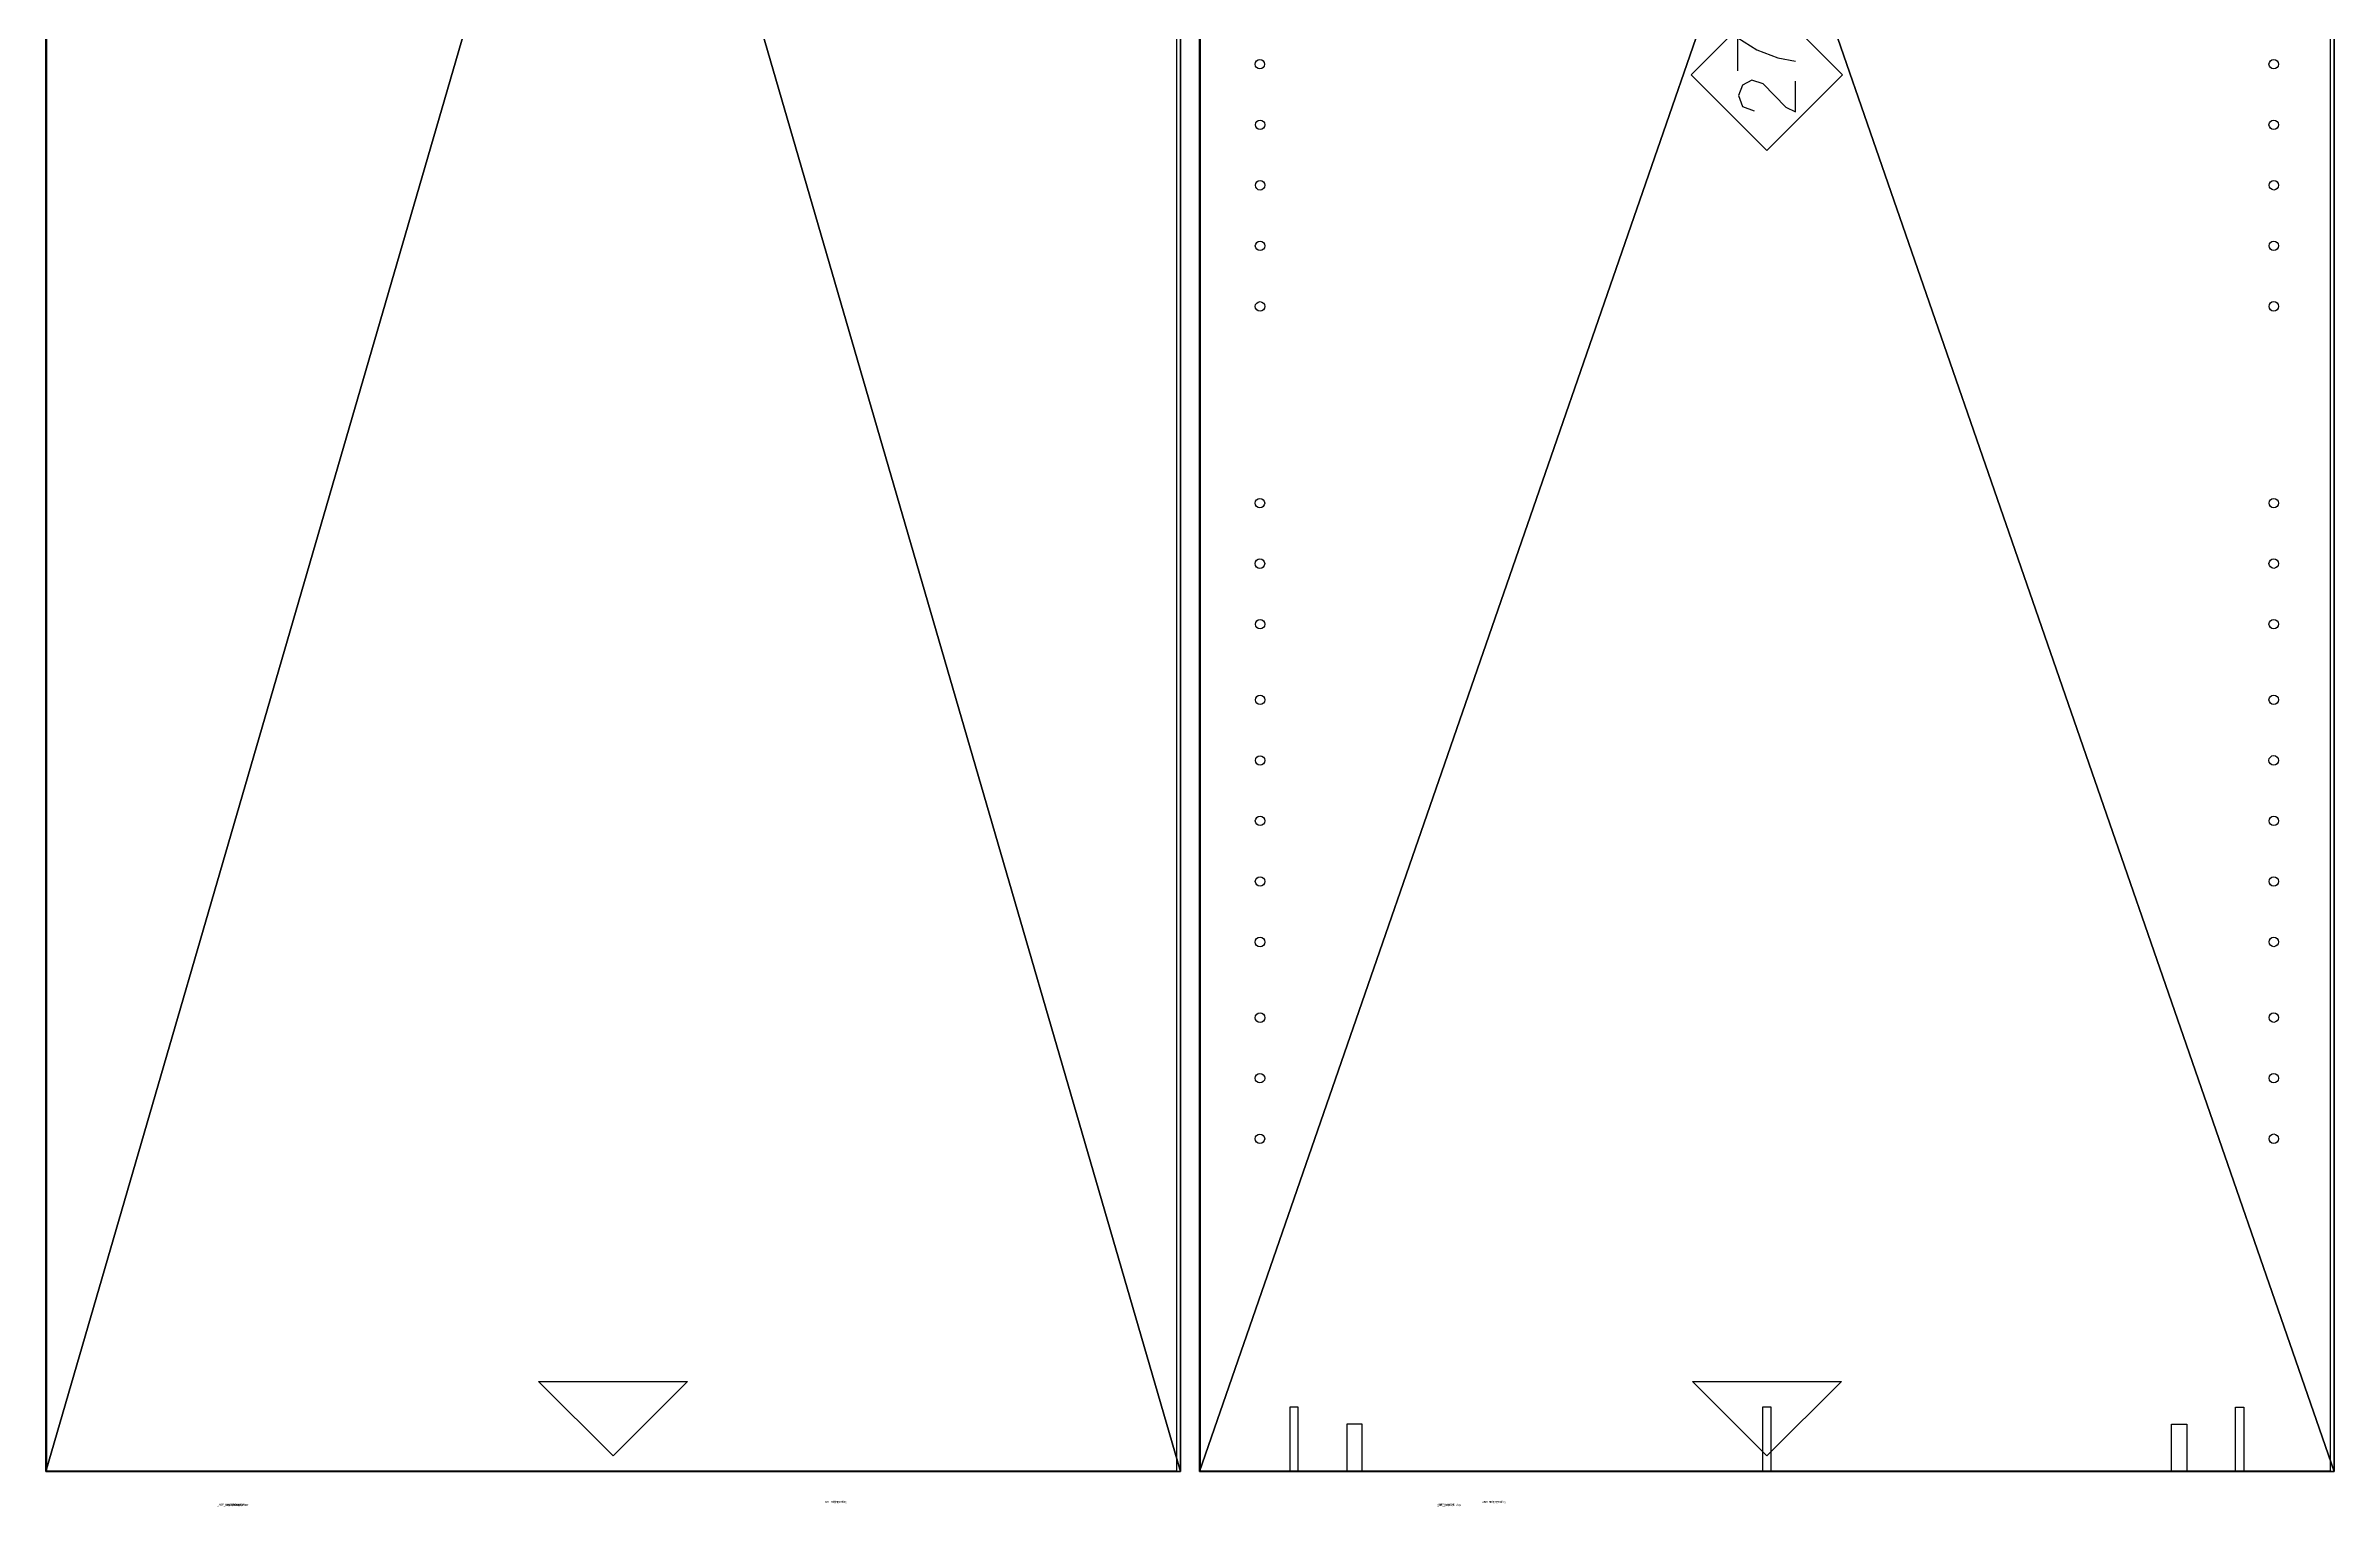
# Model space of a CAD drawing. Header units: millimetres. Extents: x -45532 to 18, y -11338 to 4436.
# Drawn here: x -38394 to -37184, y -18 to 754 of the extents above; entities that cross this region are included whole.
import ezdxf

# ---------------------------------------------------------------- set-up
doc = ezdxf.new("R2010")
doc.units = ezdxf.units.MM
doc.header["$LTSCALE"] = 25.4
doc.layers.get('0').update_dxf_attribs({"true_color": 0xffffff})
for name, color, linetype, true_color in [('-', 216, 'Continuous', 0x770077), ('ABF_cuttingLines', 134, 'Continuous', 0x009987), ('ABF_D5.0_DEPTH8', 252, 'Continuous', 0x777799), ('ABF_edgeBanding', 252, 'Continuous', 0x777799), ('ABF_Label', 190, 'Continuous', 0x9900ff), ('DSIDE-4.5', 190, 'Continuous', 0x9900ff), ('DSIDE-8', 22, 'Continuous', 0xcc4400), ('Dside4.5', 134, 'Continuous', 0x009987)]:
    doc.layers.add(name, color=color, linetype=linetype, true_color=true_color)

# ---------------------------------------------------------------- blocks, each defined once
blk = doc.blocks.new('Group302#1')
blk = doc.blocks.new('Group303#1')
blk = doc.blocks.new('Group306#1')
blk = doc.blocks.new('Group307#1')
blk = doc.blocks.new('Group310#2')
blk = doc.blocks.new('Group311#1')
blk = doc.blocks.new('Group314#2')
blk = doc.blocks.new('Group315#1')
blk = doc.blocks.new('Group313#2')
blk = doc.blocks.new('Group314#3')
blk = doc.blocks.new('Group316#2')
blk = doc.blocks.new('Group317#1')
blk = doc.blocks.new('Group373#1')
blk = doc.blocks.new('Group375#1')
blk = doc.blocks.new('Group#571')
blk = doc.blocks.new('Group#572')
blk = doc.blocks.new('Group#573')
blk = doc.blocks.new('Group#574')
blk = doc.blocks.new('Group#575')
blk = doc.blocks.new('Group#576')
blk = doc.blocks.new('Group#577')
blk = doc.blocks.new('Group#578')
blk = doc.blocks.new('Group#579')
blk = doc.blocks.new('Group#580')
blk = doc.blocks.new('Group1110#1')
blk = doc.blocks.new('Group1792#1')
blk = doc.blocks.new('Group1793#1')
blk = doc.blocks.new('_____#99')
at = {"layer": '-', "color": 0, "extrusion": (-0.009842, 0.999952, 9.26032e-13)}
ref = blk.add_blockref('Group#575', (-10818.4, 18, 323.6), dxfattribs=dict(at, rotation=269.9999991284582))
ref.add_attrib('Skp_GroupInstanceName', 'ABF_Hole', (0, 0), dxfattribs={"layer": '0', "height": 1})
ref = blk.add_blockref('Group#576', (-10282.5, 18, 328.8), dxfattribs=dict(at, rotation=269.9999991284582))
ref.add_attrib('Skp_GroupInstanceName', 'ABF_Hole', (0, 0), dxfattribs={"layer": '0', "height": 1})
ref = blk.add_blockref('Group#573', (-10282.2, 18, 296.8), dxfattribs=dict(at, rotation=269.9999991284582))
ref.add_attrib('Skp_GroupInstanceName', 'ABF_Hole', (0, 0), dxfattribs={"layer": '0', "height": 1})
ref = blk.add_blockref('Group#574', (-10818.1, 18, 291.6), dxfattribs=dict(at, rotation=269.9999991284582))
ref.add_attrib('Skp_GroupInstanceName', 'ABF_Hole', (0, 0), dxfattribs={"layer": '0', "height": 1})
ref = blk.add_blockref('Group#571', (-10281.8, 18, 264.8), dxfattribs=dict(at, rotation=269.9999991284582))
ref.add_attrib('Skp_GroupInstanceName', 'ABF_Hole', (0, 0), dxfattribs={"layer": '0', "height": 1})
ref = blk.add_blockref('Group#572', (-10817.8, 18, 259.6), dxfattribs=dict(at, rotation=269.9999991284582))
ref.add_attrib('Skp_GroupInstanceName', 'ABF_Hole', (0, 0), dxfattribs={"layer": '0', "height": 1})
ref = blk.add_blockref('Group#577', (-10281.5, 18, 232.8), dxfattribs=dict(at, rotation=269.9999991284582))
ref.add_attrib('Skp_GroupInstanceName', 'ABF_Hole', (0, 0), dxfattribs={"layer": '0', "height": 1})
ref = blk.add_blockref('Group#580', (-10817.5, 18, 227.6), dxfattribs=dict(at, rotation=269.9999991284582))
ref.add_attrib('Skp_GroupInstanceName', 'ABF_Hole', (0, 0), dxfattribs={"layer": '0', "height": 1})
ref = blk.add_blockref('Group#578', (-10281.2, 18, 200.8), dxfattribs=dict(at, rotation=269.9999991284582))
ref.add_attrib('Skp_GroupInstanceName', 'ABF_Hole', (0, 0), dxfattribs={"layer": '0', "height": 1})
ref = blk.add_blockref('Group#579', (-10817.2, 18, 195.6), dxfattribs=dict(at, rotation=269.9999991284582))
ref.add_attrib('Skp_GroupInstanceName', 'ABF_Hole', (0, 0), dxfattribs={"layer": '0', "height": 1})
at = {"color": 0}
ref = blk.add_blockref('Group310#2', (10294.2, 740, 18), dxfattribs=at)
ref.add_attrib('Skp_GroupInstanceName', '_ABF_sideDrill', (0, 0), dxfattribs={"height": 1})
ref = blk.add_blockref('Group311#1', (10294.2, 740, 18), dxfattribs=at)
ref.add_attrib('Skp_GroupInstanceName', '_ABF_sideDrillDepth', (0, 0), dxfattribs={"height": 1})
ref = blk.add_blockref('Group314#2', (10794.2, 740, 18), dxfattribs=at)
ref.add_attrib('Skp_GroupInstanceName', '_ABF_sideDrill', (0, 0), dxfattribs={"height": 1})
ref = blk.add_blockref('Group315#1', (10794.2, 740, 18), dxfattribs=at)
ref.add_attrib('Skp_GroupInstanceName', '_ABF_sideDrillDepth', (0, 0), dxfattribs={"height": 1})
ref = blk.add_blockref('Group316#2', (10544.2, 740, 18), dxfattribs=at)
ref.add_attrib('Skp_GroupInstanceName', '_ABF_sideDrill', (0, 0), dxfattribs={"height": 1})
ref = blk.add_blockref('Group317#1', (10544.2, 740, 18), dxfattribs=at)
ref.add_attrib('Skp_GroupInstanceName', '_ABF_sideDrillDepth', (0, 0), dxfattribs={"height": 1})
ref = blk.add_blockref('Group375#1', (10244.2, 656.5, 18), dxfattribs=at)
ref.add_attrib('Skp_GroupInstanceName', '_ABF_hingeMountingPlate', (0, 0), dxfattribs={"height": 1})
ref = blk.add_blockref('Group373#1', (10244.2, 101.5, 18), dxfattribs=at)
ref.add_attrib('Skp_GroupInstanceName', '_ABF_hingeMountingPlate', (0, 0), dxfattribs={"height": 1})
ref = blk.add_blockref('Group303#1', (10294.2, 18, 18), dxfattribs=at)
ref.add_attrib('Skp_GroupInstanceName', '_ABF_sideDrillDepth', (0, 0), dxfattribs={"height": 1})
ref = blk.add_blockref('Group307#1', (10794.2, 18, 18), dxfattribs=at)
ref.add_attrib('Skp_GroupInstanceName', '_ABF_sideDrillDepth', (0, 0), dxfattribs={"height": 1})
ref = blk.add_blockref('Group314#3', (10544.2, 18, 18), dxfattribs=at)
ref.add_attrib('Skp_GroupInstanceName', '_ABF_sideDrillDepth', (0, 0), dxfattribs={"height": 1})
ref = blk.add_blockref('Group302#1', (10294.2, 18, 18), dxfattribs=at)
ref.add_attrib('Skp_GroupInstanceName', '_ABF_sideDrill', (0, 0), dxfattribs={"height": 1})
ref = blk.add_blockref('Group306#1', (10794.2, 18, 18), dxfattribs=at)
ref.add_attrib('Skp_GroupInstanceName', '_ABF_sideDrill', (0, 0), dxfattribs={"height": 1})
ref = blk.add_blockref('Group313#2', (10544.2, 18, 18), dxfattribs=at)
ref.add_attrib('Skp_GroupInstanceName', '_ABF_sideDrill', (0, 0), dxfattribs={"height": 1})
at = {"layer": 'ABF_cuttingLines', "color": 0}
ref = blk.add_blockref('Group1792#1', (0, 0, 18), dxfattribs=at)
ref.add_attrib('Skp_GroupInstanceName', '_ABF_cuttingLines', (0, 0), dxfattribs={"layer": '0', "height": 1})
at = {"layer": 'ABF_edgeBanding', "color": 0}
ref = blk.add_blockref('Group1793#1', (0, 0, 18), dxfattribs=at)
ref.add_attrib('Skp_GroupInstanceName', '_ABF_edgeBanding', (0, 0), dxfattribs={"layer": '0', "height": 1})
at = {"layer": 'ABF_Label', "color": 0}
ref = blk.add_blockref('Group1110#1', (10544.2, 379, 18), dxfattribs=dict(at, xscale=1.574803149606299, yscale=1.574803149606299, rotation=90))
ref.add_attrib('Skp_GroupInstanceName', '_ABF_Label', (0, 0), dxfattribs={"layer": '0', "height": 1})
blk = doc.blocks.new('Group337#1')
blk = doc.blocks.new('Group341#1')
blk = doc.blocks.new('Group348#1')
blk = doc.blocks.new('Group1131#1')
blk = doc.blocks.new('Group1794#1')
blk = doc.blocks.new('Group1795#1')
blk = doc.blocks.new('_____#100')
at = {"color": 0}
ref = blk.add_blockref('Group310#2', (10329.3, 740, 18), dxfattribs=at)
ref.add_attrib('Skp_GroupInstanceName', '_ABF_sideDrill', (0, 0), dxfattribs={"height": 1})
ref = blk.add_blockref('Group311#1', (10329.3, 740, 18), dxfattribs=at)
ref.add_attrib('Skp_GroupInstanceName', '_ABF_sideDrillDepth', (0, 0), dxfattribs={"height": 1})
ref = blk.add_blockref('Group314#2', (10829.3, 740, 18), dxfattribs=at)
ref.add_attrib('Skp_GroupInstanceName', '_ABF_sideDrill', (0, 0), dxfattribs={"height": 1})
ref = blk.add_blockref('Group315#1', (10829.3, 740, 18), dxfattribs=at)
ref.add_attrib('Skp_GroupInstanceName', '_ABF_sideDrillDepth', (0, 0), dxfattribs={"height": 1})
ref = blk.add_blockref('Group316#2', (10579.3, 740, 18), dxfattribs=at)
ref.add_attrib('Skp_GroupInstanceName', '_ABF_sideDrill', (0, 0), dxfattribs={"height": 1})
ref = blk.add_blockref('Group317#1', (10579.3, 740, 18), dxfattribs=at)
ref.add_attrib('Skp_GroupInstanceName', '_ABF_sideDrillDepth', (0, 0), dxfattribs={"height": 1})
ref = blk.add_blockref('Group375#1', (10279.3, 656.5, 18), dxfattribs=at)
ref.add_attrib('Skp_GroupInstanceName', '_ABF_hingeMountingPlate', (0, 0), dxfattribs={"height": 1})
ref = blk.add_blockref('Group337#1', (10329.3, 388, 18), dxfattribs=at)
ref.add_attrib('Skp_GroupInstanceName', '_ABF_minifixPlasticBase', (0, 0), dxfattribs={"height": 1})
ref = blk.add_blockref('Group341#1', (10829.3, 388, 18), dxfattribs=at)
ref.add_attrib('Skp_GroupInstanceName', '_ABF_minifixPlasticBase', (0, 0), dxfattribs={"height": 1})
ref = blk.add_blockref('Group348#1', (10579.3, 388, 18), dxfattribs=at)
ref.add_attrib('Skp_GroupInstanceName', '_ABF_screwInside', (0, 0), dxfattribs={"height": 1})
ref = blk.add_blockref('Group373#1', (10279.3, 101.5, 18), dxfattribs=at)
ref.add_attrib('Skp_GroupInstanceName', '_ABF_hingeMountingPlate', (0, 0), dxfattribs={"height": 1})
ref = blk.add_blockref('Group303#1', (10329.3, 18, 18), dxfattribs=at)
ref.add_attrib('Skp_GroupInstanceName', '_ABF_sideDrillDepth', (0, 0), dxfattribs={"height": 1})
ref = blk.add_blockref('Group307#1', (10829.3, 18, 18), dxfattribs=at)
ref.add_attrib('Skp_GroupInstanceName', '_ABF_sideDrillDepth', (0, 0), dxfattribs={"height": 1})
ref = blk.add_blockref('Group314#3', (10579.3, 18, 18), dxfattribs=at)
ref.add_attrib('Skp_GroupInstanceName', '_ABF_sideDrillDepth', (0, 0), dxfattribs={"height": 1})
ref = blk.add_blockref('Group302#1', (10329.3, 18, 18), dxfattribs=at)
ref.add_attrib('Skp_GroupInstanceName', '_ABF_sideDrill', (0, 0), dxfattribs={"height": 1})
ref = blk.add_blockref('Group306#1', (10829.3, 18, 18), dxfattribs=at)
ref.add_attrib('Skp_GroupInstanceName', '_ABF_sideDrill', (0, 0), dxfattribs={"height": 1})
ref = blk.add_blockref('Group313#2', (10579.3, 18, 18), dxfattribs=at)
ref.add_attrib('Skp_GroupInstanceName', '_ABF_sideDrill', (0, 0), dxfattribs={"height": 1})
at = {"layer": 'ABF_cuttingLines', "color": 0}
ref = blk.add_blockref('Group1794#1', (0, 0, 18), dxfattribs=at)
ref.add_attrib('Skp_GroupInstanceName', '_ABF_cuttingLines', (0, 0), dxfattribs={"layer": '0', "height": 1})
at = {"layer": 'ABF_edgeBanding', "color": 0}
ref = blk.add_blockref('Group1795#1', (0, 0, 18), dxfattribs=at)
ref.add_attrib('Skp_GroupInstanceName', '_ABF_edgeBanding', (0, 0), dxfattribs={"layer": '0', "height": 1})
at = {"layer": 'ABF_Label', "color": 0}
ref = blk.add_blockref('Group1131#1', (10579.3, 379, 18), dxfattribs=dict(at, xscale=1.574803149606299, yscale=1.574803149606299, rotation=90))
ref.add_attrib('Skp_GroupInstanceName', '_ABF_Label', (0, 0), dxfattribs={"layer": '0', "height": 1})
blk = doc.blocks.new('Group528#1')
blk = doc.blocks.new('Group529#1')
blk = doc.blocks.new('Group532#1')
blk = doc.blocks.new('Group533#1')
blk = doc.blocks.new('Group536#1')
at = {"layer": 'DSIDE-4.5', "color": 0, "extrusion": (1.50398e-16, -1, -5.39341e-16)}
blk.add_circle((0, -9), 2.25, dxfattribs=at)
at = {"layer": 'DSIDE-8', "color": 0, "extrusion": (1.50398e-16, -1, -5.39341e-16)}
blk.add_circle((-32, -9), 4, dxfattribs=at)
blk = doc.blocks.new('Group537#1')
at = {"layer": 'DSIDE-4.5', "color": 0}
blk.add_polyline3d([(-2.25, 0, 0), (-2.25, -34, 0), (2.25, -34, 0), (2.25, 0, 0), (-2.25, 0, 0)], close=True, dxfattribs=at)
at = {"layer": 'DSIDE-8', "color": 0}
blk.add_polyline3d([(-36, 0, 0), (-36, -25, 0), (-28, -25, 0), (-28, 0, 0), (-36, 0, 0)], close=True, dxfattribs=at)
blk = doc.blocks.new('Group540#1')
at = {"layer": 'DSIDE-4.5', "color": 0, "extrusion": (1.50398e-16, -1, -5.39341e-16)}
blk.add_circle((0, -9), 2.25, dxfattribs=at)
at = {"layer": 'DSIDE-8', "color": 0, "extrusion": (1.50398e-16, -1, -5.39341e-16)}
blk.add_circle((32, -9), 4, dxfattribs=at)
blk = doc.blocks.new('Group541#1')
at = {"layer": 'DSIDE-4.5', "color": 0}
blk.add_polyline3d([(2.25, 0, 0), (2.25, -34, 0), (-2.25, -34, 0), (-2.25, 0, 0), (2.25, 0, 0)], close=True, dxfattribs=at)
at = {"layer": 'DSIDE-8', "color": 0}
blk.add_polyline3d([(36, 0, 0), (36, -25, 0), (28, -25, 0), (28, 0, 0), (36, 0, 0)], close=True, dxfattribs=at)
blk = doc.blocks.new('Group539#2')
blk = doc.blocks.new('Group540#2')
blk = doc.blocks.new('Group542#1')
at = {"layer": 'Dside4.5', "color": 0, "extrusion": (0, 1, 0)}
blk.add_circle((0, -9), 2.25, dxfattribs=at)
blk = doc.blocks.new('Group543#1')
at = {"layer": 'Dside4.5', "color": 0}
blk.add_polyline3d([(2.25, 0, 0), (2.25, -34, 0), (-2.25, -34, 0), (-2.25, 0, 0), (2.25, 0, 0)], close=True, dxfattribs=at)
blk = doc.blocks.new('Group#583')
blk = doc.blocks.new('Group#584')
blk = doc.blocks.new('Group#585')
blk = doc.blocks.new('Group#586')
blk = doc.blocks.new('Group#596')
at = {"layer": 'ABF_D5.0_DEPTH8', "color": 0, "extrusion": (1, 1.48988e-08, 2.29886e-14)}
blk.add_circle((2.5, 2.5, 0), 2.5, dxfattribs=at)
blk = doc.blocks.new('Group#597')
at = {"layer": 'ABF_D5.0_DEPTH8', "color": 0, "extrusion": (1, 1.48988e-08, 2.29886e-14)}
blk.add_circle((2.5, 2.5, 0), 2.5, dxfattribs=at)
blk = doc.blocks.new('Group#598')
at = {"layer": 'ABF_D5.0_DEPTH8', "color": 0, "extrusion": (1, 1.48988e-08, 2.29886e-14)}
blk.add_circle((2.5, 2.5, 0), 2.5, dxfattribs=at)
blk = doc.blocks.new('Group#599')
at = {"layer": 'ABF_D5.0_DEPTH8', "color": 0, "extrusion": (1, 1.48988e-08, 2.29886e-14)}
blk.add_circle((2.5, 2.5, 0), 2.5, dxfattribs=at)
blk = doc.blocks.new('Group#600')
at = {"layer": 'ABF_D5.0_DEPTH8', "color": 0, "extrusion": (1, 1.48988e-08, 2.29886e-14)}
blk.add_circle((2.5, 2.5, 0), 2.5, dxfattribs=at)
blk = doc.blocks.new('Group#601')
at = {"layer": 'ABF_D5.0_DEPTH8', "color": 0, "extrusion": (1, 1.48988e-08, 2.29886e-14)}
blk.add_circle((2.5, 2.5, 0), 2.5, dxfattribs=at)
blk = doc.blocks.new('Group#13')
at = {"layer": 'ABF_D5.0_DEPTH8', "color": 0, "extrusion": (1, 1.48988e-08, 2.29886e-14)}
blk.add_circle((2.5, 2.5, 0), 2.5, dxfattribs=at)
blk = doc.blocks.new('Group#17')
at = {"layer": 'ABF_D5.0_DEPTH8', "color": 0, "extrusion": (1, 1.48988e-08, 2.29886e-14)}
blk.add_circle((2.5, 2.5, 0), 2.5, dxfattribs=at)
blk = doc.blocks.new('Group#43')
at = {"layer": 'ABF_D5.0_DEPTH8', "color": 0, "extrusion": (1, 1.48988e-08, 2.29886e-14)}
blk.add_circle((2.5, 2.5, 0), 2.5, dxfattribs=at)
blk = doc.blocks.new('Group#44')
at = {"layer": 'ABF_D5.0_DEPTH8', "color": 0, "extrusion": (1, 1.48988e-08, 2.29886e-14)}
blk.add_circle((2.5, 2.5, 0), 2.5, dxfattribs=at)
blk = doc.blocks.new('Group#52')
at = {"layer": 'ABF_D5.0_DEPTH8', "color": 0, "extrusion": (1, 1.48988e-08, 2.29886e-14)}
blk.add_circle((2.5, 2.5, 0), 2.5, dxfattribs=at)
blk = doc.blocks.new('Group#53')
at = {"layer": 'ABF_D5.0_DEPTH8', "color": 0, "extrusion": (1, 1.48988e-08, 2.29886e-14)}
blk.add_circle((2.5, 2.5, 0), 2.5, dxfattribs=at)
blk = doc.blocks.new('Group#228')
at = {"layer": 'ABF_D5.0_DEPTH8', "color": 0, "extrusion": (1, 1.48988e-08, 2.29886e-14)}
blk.add_circle((2.5, 2.5, 0), 2.5, dxfattribs=at)
blk = doc.blocks.new('Group#229')
at = {"layer": 'ABF_D5.0_DEPTH8', "color": 0, "extrusion": (1, 1.48988e-08, 2.29886e-14)}
blk.add_circle((2.5, 2.5, 0), 2.5, dxfattribs=at)
blk = doc.blocks.new('Group#230')
at = {"layer": 'ABF_D5.0_DEPTH8', "color": 0, "extrusion": (1, 1.48988e-08, 2.29886e-14)}
blk.add_circle((2.5, 2.5, 0), 2.5, dxfattribs=at)
blk = doc.blocks.new('Group#231')
at = {"layer": 'ABF_D5.0_DEPTH8', "color": 0, "extrusion": (1, 1.48988e-08, 2.29886e-14)}
blk.add_circle((2.5, 2.5, 0), 2.5, dxfattribs=at)
blk = doc.blocks.new('Group#232')
at = {"layer": 'ABF_D5.0_DEPTH8', "color": 0, "extrusion": (1, 1.48988e-08, 2.29886e-14)}
blk.add_circle((2.5, 2.5, 0), 2.5, dxfattribs=at)
blk = doc.blocks.new('Group#233')
at = {"layer": 'ABF_D5.0_DEPTH8', "color": 0, "extrusion": (1, 1.48988e-08, 2.29886e-14)}
blk.add_circle((2.5, 2.5, 0), 2.5, dxfattribs=at)
blk = doc.blocks.new('Group#234')
at = {"layer": 'ABF_D5.0_DEPTH8', "color": 0, "extrusion": (1, 1.48988e-08, 2.29886e-14)}
blk.add_circle((2.5, 2.5, 0), 2.5, dxfattribs=at)
blk = doc.blocks.new('Group#235')
at = {"layer": 'ABF_D5.0_DEPTH8', "color": 0, "extrusion": (1, 1.48988e-08, 2.29886e-14)}
blk.add_circle((2.5, 2.5, 0), 2.5, dxfattribs=at)
blk = doc.blocks.new('Group#236')
at = {"layer": 'ABF_D5.0_DEPTH8', "color": 0, "extrusion": (1, 1.48988e-08, 2.29886e-14)}
blk.add_circle((2.5, 2.5, 0), 2.5, dxfattribs=at)
blk = doc.blocks.new('Group#237')
at = {"layer": 'ABF_D5.0_DEPTH8', "color": 0, "extrusion": (1, 1.48988e-08, 2.29886e-14)}
blk.add_circle((2.5, 2.5, 0), 2.5, dxfattribs=at)
blk = doc.blocks.new('Group#11')
at = {"layer": 'ABF_D5.0_DEPTH8', "color": 0, "extrusion": (1, 1.48988e-08, 2.29886e-14)}
blk.add_circle((2.5, 2.5, 0), 2.5, dxfattribs=at)
blk = doc.blocks.new('Group#249')
at = {"layer": 'ABF_D5.0_DEPTH8', "color": 0, "extrusion": (1, 1.48988e-08, 2.29886e-14)}
blk.add_circle((2.5, 2.5, 0), 2.5, dxfattribs=at)
blk = doc.blocks.new('Group#331')
at = {"layer": 'ABF_D5.0_DEPTH8', "color": 0, "extrusion": (1, 1.48988e-08, 2.29886e-14)}
blk.add_circle((2.5, 2.5, 0), 2.5, dxfattribs=at)
blk = doc.blocks.new('Group#332')
at = {"layer": 'ABF_D5.0_DEPTH8', "color": 0, "extrusion": (1, 1.48988e-08, 2.29886e-14)}
blk.add_circle((2.5, 2.5, 0), 2.5, dxfattribs=at)
blk = doc.blocks.new('Group#333')
at = {"layer": 'ABF_D5.0_DEPTH8', "color": 0, "extrusion": (1, 1.48988e-08, 2.29886e-14)}
blk.add_circle((2.5, 2.5, 0), 2.5, dxfattribs=at)
blk = doc.blocks.new('Group#334')
at = {"layer": 'ABF_D5.0_DEPTH8', "color": 0, "extrusion": (1, 1.48988e-08, 2.29886e-14)}
blk.add_circle((2.5, 2.5, 0), 2.5, dxfattribs=at)
blk = doc.blocks.new('Group#335')
at = {"layer": 'ABF_D5.0_DEPTH8', "color": 0, "extrusion": (1, 1.48988e-08, 2.29886e-14)}
blk.add_circle((2.5, 2.5, 0), 2.5, dxfattribs=at)
blk = doc.blocks.new('Group#336')
at = {"layer": 'ABF_D5.0_DEPTH8', "color": 0, "extrusion": (1, 1.48988e-08, 2.29886e-14)}
blk.add_circle((2.5, 2.5, 0), 2.5, dxfattribs=at)
blk = doc.blocks.new('Group#337')
at = {"layer": 'ABF_D5.0_DEPTH8', "color": 0, "extrusion": (1, 1.48988e-08, 2.29886e-14)}
blk.add_circle((2.5, 2.5, 0), 2.5, dxfattribs=at)
blk = doc.blocks.new('Group#338')
at = {"layer": 'ABF_D5.0_DEPTH8', "color": 0, "extrusion": (1, 1.48988e-08, 2.29886e-14)}
blk.add_circle((2.5, 2.5, 0), 2.5, dxfattribs=at)
blk = doc.blocks.new('Group1155#1')
at = {"layer": 'ABF_Label', "color": 0}
for p, q in [((-91.7, 8.14), (-93.1, 4.31)), ((-88.01, 9.52), (-91.7, 8.14)), ((-84.48, 8.22), (-88.01, 9.52)), ((-82.87, 5.02), (-84.48, 8.22)), ((-79.66, 9.79), (-68.58, 9.79)), ((-68.58, 9.79), (-72.67, 3.36)), ((-84.1, 1.18), (-91.93, -6.34)), ((-84.1, 1.18), (-82.87, 5.02)), ((-72.67, 3.36), (-75.34, -3.65)), ((-91.93, -6.34), (-93.47, -9.62)), ((-75.34, -3.65), (-76.41, -9.62)), ((-93.47, -9.62), (-83.2, -9.62))]:
    blk.add_line(p, q, dxfattribs=at)
blk.add_polyline3d([(-55.62, 0, 0), (-81.02, -25.4, 0), (-106.42, 0, 0), (-81.02, 25.4, 0), (-55.62, 0, 0)], close=True, dxfattribs=at)
blk = doc.blocks.new('Group1826#1')
at = {"layer": 'ABF_cuttingLines', "color": 0}
blk.add_polyline3d([(-149.1, 1748.1, 0), (-149.1, 16.9, 0), (448.5, 16.9, 0), (448.5, 1748.1, 0), (-149.1, 1748.1, 0)], close=True, dxfattribs=at)
blk = doc.blocks.new('Group1827#1')
at = {"layer": 'ABF_edgeBanding', "color": 0}
blk.add_polyline3d([(150.5, 24.8, 0), (111.2, 64.1, 0), (189.9, 64.1, 0), (150.5, 24.8, 0)], close=True, dxfattribs=at)
blk = doc.blocks.new('___#52')
at = {"color": 0}
for p, q in [((-149.5, 16.5, 18), (-149.5, 1748.5, 18)), ((-149.5, 16.5), (-149.5, 1748.5)), ((-149.5, 16.5, 18), (-149.5, 1748.5, 18)), ((-149.5, 16.5), (-149.5, 1748.5)), ((450.5, 1748.5, 18), (450.5, 16.5, 18)), ((450.5, 1748.5), (450.5, 16.5)), ((450.5, 1748.5, 18), (450.5, 16.5, 18)), ((450.5, 1748.5), (450.5, 16.5)), ((450.5, 16.5, 18), (-149.5, 16.5, 18)), ((450.5, 16.5), (-149.5, 16.5)), ((450.5, 16.5, 18), (-149.5, 16.5, 18)), ((-149.5, 16.5, 18), (-149.5, 16.5)), ((450.5, 16.5), (-149.5, 16.5)), ((-149.5, 16.5, 18), (-149.5, 16.5)), ((450.5, 16.5, 18), (450.5, 16.5)), ((450.5, 16.5, 18), (450.5, 16.5))]:
    blk.add_line(p, q, dxfattribs=at)
at = {"layer": '-', "color": 0, "extrusion": (0, -1, -3.49763e-16)}
ref = blk.add_blockref('Group#583', (151.5, 18, -1686.8), dxfattribs=dict(at, zscale=-1, rotation=90))
ref.add_attrib('Skp_GroupInstanceName', 'ABF_Hole', (0, 0), dxfattribs={"layer": '0', "height": 1})
at = {"layer": '-', "color": 0, "extrusion": (0, 1, 3.49763e-16)}
ref = blk.add_blockref('Group#585', (-151.5, 0, 1686.8), dxfattribs=dict(at, rotation=270))
ref.add_attrib('Skp_GroupInstanceName', 'ABF_Hole', (0, 0), dxfattribs={"layer": '0', "height": 1})
at = {"layer": '-', "color": 0, "extrusion": (0, -1, -3.49763e-16)}
ref = blk.add_blockref('Group#584', (151.5, 18, -1654.8), dxfattribs=dict(at, zscale=-1, rotation=90))
ref.add_attrib('Skp_GroupInstanceName', 'ABF_Hole', (0, 0), dxfattribs={"layer": '0', "height": 1})
at = {"layer": '-', "color": 0, "extrusion": (0, 1, 3.49763e-16)}
ref = blk.add_blockref('Group#586', (-151.5, 0, 1654.8), dxfattribs=dict(at, rotation=270))
ref.add_attrib('Skp_GroupInstanceName', 'ABF_Hole', (0, 0), dxfattribs={"layer": '0', "height": 1})
at = {"layer": '-', "color": 0, "extrusion": (-0.009842, -0.999952, -9.26882e-13)}
ref = blk.add_blockref('Group#333', (-127.5, 18, -756.8), dxfattribs=dict(at, zscale=-1, rotation=269.9999991284582))
ref.add_attrib('Skp_GroupInstanceName', 'ABF_Hole', (0, 0), dxfattribs={"layer": '0', "height": 1})
ref = blk.add_blockref('Group#332', (408.5, 18, -762.1), dxfattribs=dict(at, zscale=-1, rotation=269.9999991284582))
ref.add_attrib('Skp_GroupInstanceName', 'ABF_Hole', (0, 0), dxfattribs={"layer": '0', "height": 1})
ref = blk.add_blockref('Group#336', (-127.1, 18, -724.8), dxfattribs=dict(at, zscale=-1, rotation=269.9999991284582))
ref.add_attrib('Skp_GroupInstanceName', 'ABF_Hole', (0, 0), dxfattribs={"layer": '0', "height": 1})
ref = blk.add_blockref('Group#334', (408.8, 18, -730.1), dxfattribs=dict(at, zscale=-1, rotation=269.9999991284582))
ref.add_attrib('Skp_GroupInstanceName', 'ABF_Hole', (0, 0), dxfattribs={"layer": '0', "height": 1})
ref = blk.add_blockref('Group#11', (-126.8, 18, -692.8), dxfattribs=dict(at, zscale=-1, rotation=269.9999991284582))
ref.add_attrib('Skp_GroupInstanceName', 'ABF_Hole', (0, 0), dxfattribs={"layer": '0', "height": 1})
ref = blk.add_blockref('Group#249', (409.2, 18, -698.1), dxfattribs=dict(at, zscale=-1, rotation=269.9999991284582))
ref.add_attrib('Skp_GroupInstanceName', 'ABF_Hole', (0, 0), dxfattribs={"layer": '0', "height": 1})
ref = blk.add_blockref('Group#335', (-126.5, 18, -660.8), dxfattribs=dict(at, zscale=-1, rotation=269.9999991284582))
ref.add_attrib('Skp_GroupInstanceName', 'ABF_Hole', (0, 0), dxfattribs={"layer": '0', "height": 1})
ref = blk.add_blockref('Group#331', (409.5, 18, -666.1), dxfattribs=dict(at, zscale=-1, rotation=269.9999991284582))
ref.add_attrib('Skp_GroupInstanceName', 'ABF_Hole', (0, 0), dxfattribs={"layer": '0', "height": 1})
ref = blk.add_blockref('Group#338', (-126.2, 18, -628.8), dxfattribs=dict(at, zscale=-1, rotation=269.9999991284582))
ref.add_attrib('Skp_GroupInstanceName', 'ABF_Hole', (0, 0), dxfattribs={"layer": '0', "height": 1})
ref = blk.add_blockref('Group#337', (409.8, 18, -634.1), dxfattribs=dict(at, zscale=-1, rotation=269.9999991284582))
ref.add_attrib('Skp_GroupInstanceName', 'ABF_Hole', (0, 0), dxfattribs={"layer": '0', "height": 1})
ref = blk.add_blockref('Group#13', (-125.2, 18, -524.8), dxfattribs=dict(at, zscale=-1, rotation=269.9999991284582))
ref.add_attrib('Skp_GroupInstanceName', 'ABF_Hole', (0, 0), dxfattribs={"layer": '0', "height": 1})
ref = blk.add_blockref('Group#17', (410.8, 18, -530.1), dxfattribs=dict(at, zscale=-1, rotation=269.9999991284582))
ref.add_attrib('Skp_GroupInstanceName', 'ABF_Hole', (0, 0), dxfattribs={"layer": '0', "height": 1})
ref = blk.add_blockref('Group#44', (-124.9, 18, -492.8), dxfattribs=dict(at, zscale=-1, rotation=269.9999991284582))
ref.add_attrib('Skp_GroupInstanceName', 'ABF_Hole', (0, 0), dxfattribs={"layer": '0', "height": 1})
ref = blk.add_blockref('Group#43', (411.1, 18, -498.1), dxfattribs=dict(at, zscale=-1, rotation=269.9999991284582))
ref.add_attrib('Skp_GroupInstanceName', 'ABF_Hole', (0, 0), dxfattribs={"layer": '0', "height": 1})
ref = blk.add_blockref('Group#53', (-124.5, 18, -460.8), dxfattribs=dict(at, zscale=-1, rotation=269.9999991284582))
ref.add_attrib('Skp_GroupInstanceName', 'ABF_Hole', (0, 0), dxfattribs={"layer": '0', "height": 1})
ref = blk.add_blockref('Group#52', (411.4, 18, -466.1), dxfattribs=dict(at, zscale=-1, rotation=269.9999991284582))
ref.add_attrib('Skp_GroupInstanceName', 'ABF_Hole', (0, 0), dxfattribs={"layer": '0', "height": 1})
ref = blk.add_blockref('Group#232', (-124.1, 18, -420.8), dxfattribs=dict(at, zscale=-1, rotation=269.9999991284582))
ref.add_attrib('Skp_GroupInstanceName', 'ABF_Hole', (0, 0), dxfattribs={"layer": '0', "height": 1})
ref = blk.add_blockref('Group#231', (411.8, 18, -426.1), dxfattribs=dict(at, zscale=-1, rotation=269.9999991284582))
ref.add_attrib('Skp_GroupInstanceName', 'ABF_Hole', (0, 0), dxfattribs={"layer": '0', "height": 1})
ref = blk.add_blockref('Group#235', (-123.8, 18, -388.8), dxfattribs=dict(at, zscale=-1, rotation=269.9999991284582))
ref.add_attrib('Skp_GroupInstanceName', 'ABF_Hole', (0, 0), dxfattribs={"layer": '0', "height": 1})
ref = blk.add_blockref('Group#233', (412.1, 18, -394.1), dxfattribs=dict(at, zscale=-1, rotation=269.9999991284582))
ref.add_attrib('Skp_GroupInstanceName', 'ABF_Hole', (0, 0), dxfattribs={"layer": '0', "height": 1})
ref = blk.add_blockref('Group#228', (-123.5, 18, -356.8), dxfattribs=dict(at, zscale=-1, rotation=269.9999991284582))
ref.add_attrib('Skp_GroupInstanceName', 'ABF_Hole', (0, 0), dxfattribs={"layer": '0', "height": 1})
ref = blk.add_blockref('Group#229', (412.5, 18, -362.1), dxfattribs=dict(at, zscale=-1, rotation=269.9999991284582))
ref.add_attrib('Skp_GroupInstanceName', 'ABF_Hole', (0, 0), dxfattribs={"layer": '0', "height": 1})
ref = blk.add_blockref('Group#234', (-123.2, 18, -324.8), dxfattribs=dict(at, zscale=-1, rotation=269.9999991284582))
ref.add_attrib('Skp_GroupInstanceName', 'ABF_Hole', (0, 0), dxfattribs={"layer": '0', "height": 1})
ref = blk.add_blockref('Group#230', (412.8, 18, -330.1), dxfattribs=dict(at, zscale=-1, rotation=269.9999991284582))
ref.add_attrib('Skp_GroupInstanceName', 'ABF_Hole', (0, 0), dxfattribs={"layer": '0', "height": 1})
ref = blk.add_blockref('Group#237', (-122.9, 18, -292.8), dxfattribs=dict(at, zscale=-1, rotation=269.9999991284582))
ref.add_attrib('Skp_GroupInstanceName', 'ABF_Hole', (0, 0), dxfattribs={"layer": '0', "height": 1})
ref = blk.add_blockref('Group#236', (413.1, 18, -298.1), dxfattribs=dict(at, zscale=-1, rotation=269.9999991284582))
ref.add_attrib('Skp_GroupInstanceName', 'ABF_Hole', (0, 0), dxfattribs={"layer": '0', "height": 1})
ref = blk.add_blockref('Group#599', (-122.5, 18, -252.8), dxfattribs=dict(at, zscale=-1, rotation=269.9999991284582))
ref.add_attrib('Skp_GroupInstanceName', 'ABF_Hole', (0, 0), dxfattribs={"layer": '0', "height": 1})
ref = blk.add_blockref('Group#598', (413.5, 18, -258.1), dxfattribs=dict(at, zscale=-1, rotation=269.9999991284582))
ref.add_attrib('Skp_GroupInstanceName', 'ABF_Hole', (0, 0), dxfattribs={"layer": '0', "height": 1})
ref = blk.add_blockref('Group#601', (-122.2, 18, -220.8), dxfattribs=dict(at, zscale=-1, rotation=269.9999991284582))
ref.add_attrib('Skp_GroupInstanceName', 'ABF_Hole', (0, 0), dxfattribs={"layer": '0', "height": 1})
ref = blk.add_blockref('Group#600', (413.8, 18, -226.1), dxfattribs=dict(at, zscale=-1, rotation=269.9999991284582))
ref.add_attrib('Skp_GroupInstanceName', 'ABF_Hole', (0, 0), dxfattribs={"layer": '0', "height": 1})
ref = blk.add_blockref('Group#596', (-121.9, 18, -188.8), dxfattribs=dict(at, zscale=-1, rotation=269.9999991284582))
ref.add_attrib('Skp_GroupInstanceName', 'ABF_Hole', (0, 0), dxfattribs={"layer": '0', "height": 1})
ref = blk.add_blockref('Group#597', (414.1, 18, -194.1), dxfattribs=dict(at, zscale=-1, rotation=269.9999991284582))
ref.add_attrib('Skp_GroupInstanceName', 'ABF_Hole', (0, 0), dxfattribs={"layer": '0', "height": 1})
at = {"color": 0, "extrusion": (0, 0, -1)}
ref = blk.add_blockref('Group532#1', (99.5, 1748.5), dxfattribs=dict(at, rotation=180))
ref.add_attrib('Skp_GroupInstanceName', '_ABF_sideDrill', (0, 0), dxfattribs={"height": 1})
ref = blk.add_blockref('Group533#1', (99.5, 1748.5), dxfattribs=dict(at, rotation=180))
ref.add_attrib('Skp_GroupInstanceName', '_ABF_sideDrillDepth', (0, 0), dxfattribs={"height": 1})
ref = blk.add_blockref('Group528#1', (-400.5, 1748.5), dxfattribs=dict(at, rotation=180))
ref.add_attrib('Skp_GroupInstanceName', '_ABF_sideDrill', (0, 0), dxfattribs={"height": 1})
ref = blk.add_blockref('Group529#1', (-400.5, 1748.5), dxfattribs=dict(at, rotation=180))
ref.add_attrib('Skp_GroupInstanceName', '_ABF_sideDrillDepth', (0, 0), dxfattribs={"height": 1})
ref = blk.add_blockref('Group539#2', (-150.5, 1748.5), dxfattribs=dict(at, rotation=180))
ref.add_attrib('Skp_GroupInstanceName', '_ABF_sideDrill', (0, 0), dxfattribs={"height": 1})
ref = blk.add_blockref('Group540#2', (-150.5, 1748.5), dxfattribs=dict(at, rotation=180))
ref.add_attrib('Skp_GroupInstanceName', '_ABF_sideDrillDepth', (0, 0), dxfattribs={"height": 1})
ref = blk.add_blockref('Group541#1', (99.5, 16.5), dxfattribs=dict(at, rotation=180))
ref.add_attrib('Skp_GroupInstanceName', '_ABF_sideDrillDepth', (0, 0), dxfattribs={"height": 1})
ref = blk.add_blockref('Group537#1', (-400.5, 16.5), dxfattribs=dict(at, rotation=180))
ref.add_attrib('Skp_GroupInstanceName', '_ABF_sideDrillDepth', (0, 0), dxfattribs={"height": 1})
ref = blk.add_blockref('Group543#1', (-150.5, 16.5), dxfattribs=dict(at, rotation=180))
ref.add_attrib('Skp_GroupInstanceName', '_ABF_sideDrillDepth', (0, 0), dxfattribs={"height": 1})
ref = blk.add_blockref('Group540#1', (99.5, 16.5), dxfattribs=dict(at, rotation=180))
ref.add_attrib('Skp_GroupInstanceName', '_ABF_sideDrill', (0, 0), dxfattribs={"height": 1})
ref = blk.add_blockref('Group536#1', (-400.5, 16.5), dxfattribs=dict(at, rotation=180))
ref.add_attrib('Skp_GroupInstanceName', '_ABF_sideDrill', (0, 0), dxfattribs={"height": 1})
ref = blk.add_blockref('Group542#1', (-150.5, 16.5), dxfattribs=dict(at, rotation=180))
ref.add_attrib('Skp_GroupInstanceName', '_ABF_sideDrill', (0, 0), dxfattribs={"height": 1})
at = {"layer": 'ABF_cuttingLines', "color": 0}
ref = blk.add_blockref('Group1826#1', (0, 0, 18), dxfattribs=at)
ref.add_attrib('Skp_GroupInstanceName', '_ABF_cuttingLines', (0, 0), dxfattribs={"layer": '0', "height": 1})
at = {"layer": 'ABF_edgeBanding', "color": 0}
ref = blk.add_blockref('Group1827#1', (0, 0, 18), dxfattribs=at)
ref.add_attrib('Skp_GroupInstanceName', '_ABF_edgeBanding', (0, 0), dxfattribs={"layer": '0', "height": 1})
at = {"layer": 'ABF_Label', "color": 0}
ref = blk.add_blockref('Group1155#1', (150.5, 882.5, 18), dxfattribs=dict(at, xscale=1.574803149606299, yscale=1.574803149606299, rotation=90))
ref.add_attrib('Skp_GroupInstanceName', '_ABF_Label', (0, 0), dxfattribs={"layer": '0', "height": 1})
at = {"color": 7, "true_color": 0xffffff}
mesh = blk.add_polyface(dxfattribs=at)
corners = [(450.5, 16.5, 18), (-149.5, 1748.5, 18), (-149.5, 16.5, 18), (450.5, 1748.5, 18)]
mesh.append_faces([[corners[k] for k in face] for face in [(0, 1, 2), (1, 0, 3)]], dxfattribs={"vtx0": -1, "color": 7})
at = {"color": 253, "true_color": 0xc1b5a5}
mesh = blk.add_polyface(dxfattribs=at)
corners = [(450.5, 1748.5), (-149.5, 16.5), (-149.5, 1748.5), (450.5, 16.5)]
mesh.append_faces([[corners[k] for k in face] for face in [(0, 1, 2), (1, 0, 3)]], dxfattribs={"vtx0": -1, "color": 253})
at = {"color": 0}
mesh = blk.add_polyface(dxfattribs=at)
corners = [(-149.5, 1748.5, 18), (-149.5, 16.5), (-149.5, 16.5, 18), (-149.5, 1748.5)]
mesh.append_faces([[corners[k] for k in face] for face in [(0, 1, 2), (1, 0, 3)]], dxfattribs={"vtx0": -1, "color": 0})
mesh = blk.add_polyface(dxfattribs=at)
corners = [(450.5, 16.5), (450.5, 1748.5, 18), (450.5, 16.5, 18), (450.5, 1748.5)]
mesh.append_faces([[corners[k] for k in face] for face in [(0, 1, 2), (1, 0, 3)]], dxfattribs={"vtx0": -1, "color": 0})
mesh = blk.add_polyface(dxfattribs=at)
corners = [(450.5, 16.5, 18), (-149.5, 16.5), (450.5, 16.5), (-149.5, 16.5, 18)]
mesh.append_faces([[corners[k] for k in face] for face in [(0, 1, 2), (1, 0, 3)]], dxfattribs={"vtx0": -1, "color": 0})
blk = doc.blocks.new('Group1199#1')
blk = doc.blocks.new('Group1828#1')
at = {"layer": 'ABF_cuttingLines', "color": 0}
blk.add_polyline3d([(-410.7, 2080.1, 0), (-410.7, 16.9, 0), (186.9, 16.9, 0), (186.9, 2080.1, 0), (-410.7, 2080.1, 0)], close=True, dxfattribs=at)
blk = doc.blocks.new('Group1829#1')
at = {"layer": 'ABF_edgeBanding', "color": 0}
blk.add_polyline3d([(-111.1, 24.8, 0), (-150.5, 64.1, 0), (-71.8, 64.1, 0), (-111.1, 24.8, 0)], close=True, dxfattribs=at)
blk = doc.blocks.new('___#53')
at = {"color": 0}
for p, q in [((-411.1, 16.5, 18), (-411.1, 2080.5, 18)), ((-411.1, 16.5), (-411.1, 2080.5)), ((-411.1, 16.5, 18), (-411.1, 2080.5, 18)), ((-411.1, 16.5), (-411.1, 2080.5)), ((188.9, 2080.5, 18), (188.9, 16.5, 18)), ((188.9, 2080.5), (188.9, 16.5)), ((188.9, 2080.5, 18), (188.9, 16.5, 18)), ((188.9, 2080.5), (188.9, 16.5)), ((188.9, 16.5, 18), (-411.1, 16.5, 18)), ((188.9, 16.5), (-411.1, 16.5)), ((188.9, 16.5, 18), (-411.1, 16.5, 18)), ((-411.1, 16.5, 18), (-411.1, 16.5)), ((188.9, 16.5), (-411.1, 16.5)), ((-411.1, 16.5, 18), (-411.1, 16.5)), ((188.9, 16.5, 18), (188.9, 16.5)), ((188.9, 16.5, 18), (188.9, 16.5))]:
    blk.add_line(p, q, dxfattribs=at)
at = {"layer": 'ABF_cuttingLines', "color": 0}
ref = blk.add_blockref('Group1828#1', (0, 0, 18), dxfattribs=at)
ref.add_attrib('Skp_GroupInstanceName', '_ABF_cuttingLines', (0, 0), dxfattribs={"layer": '0', "height": 1})
at = {"layer": 'ABF_edgeBanding', "color": 0}
ref = blk.add_blockref('Group1829#1', (0, 0, 18), dxfattribs=at)
ref.add_attrib('Skp_GroupInstanceName', '_ABF_edgeBanding', (0, 0), dxfattribs={"layer": '0', "height": 1})
at = {"layer": 'ABF_Label', "color": 0}
ref = blk.add_blockref('Group1199#1', (-111.1, 1048.5, 18), dxfattribs=dict(at, xscale=1.574803149606299, yscale=1.574803149606299, rotation=90))
ref.add_attrib('Skp_GroupInstanceName', '_ABF_Label', (0, 0), dxfattribs={"layer": '0', "height": 1})
at = {"color": 7, "true_color": 0xffffff}
mesh = blk.add_polyface(dxfattribs=at)
corners = [(188.9, 16.5, 18), (-411.1, 2080.5, 18), (-411.1, 16.5, 18), (188.9, 2080.5, 18)]
mesh.append_faces([[corners[k] for k in face] for face in [(0, 1, 2), (1, 0, 3)]], dxfattribs={"vtx0": -1, "color": 7})
at = {"color": 253, "true_color": 0xc1b5a5}
mesh = blk.add_polyface(dxfattribs=at)
corners = [(188.9, 2080.5), (-411.1, 16.5), (-411.1, 2080.5), (188.9, 16.5)]
mesh.append_faces([[corners[k] for k in face] for face in [(0, 1, 2), (1, 0, 3)]], dxfattribs={"vtx0": -1, "color": 253})
at = {"color": 0}
mesh = blk.add_polyface(dxfattribs=at)
corners = [(-411.1, 2080.5, 18), (-411.1, 16.5), (-411.1, 16.5, 18), (-411.1, 2080.5)]
mesh.append_faces([[corners[k] for k in face] for face in [(0, 1, 2), (1, 0, 3)]], dxfattribs={"vtx0": -1, "color": 0})
mesh = blk.add_polyface(dxfattribs=at)
corners = [(188.9, 16.5), (188.9, 2080.5, 18), (188.9, 16.5, 18), (188.9, 2080.5)]
mesh.append_faces([[corners[k] for k in face] for face in [(0, 1, 2), (1, 0, 3)]], dxfattribs={"vtx0": -1, "color": 0})
mesh = blk.add_polyface(dxfattribs=at)
corners = [(188.9, 16.5, 18), (-411.1, 16.5), (188.9, 16.5), (-411.1, 16.5, 18)]
mesh.append_faces([[corners[k] for k in face] for face in [(0, 1, 2), (1, 0, 3)]], dxfattribs={"vtx0": -1, "color": 0})
blk = doc.blocks.new('_48501___EGGER_W_1000_ST9___2800207018__THICKNESS_18')
at = {"color": 0}
for name, p in [('___#53', (-37982.9, -16.5)), ('___#52', (-37634.5, -16.5)), ('_____#100', (-38303.3, -18)), ('_____#99', (-37658.2, -18))]:
    blk.add_blockref(name, p, dxfattribs=at)

msp = doc.modelspace()

# ---------------------------------------------------------------- block references
at = {"color": 0}
msp.add_blockref('_48501___EGGER_W_1000_ST9___2800207018__THICKNESS_18', (0, 0), dxfattribs=at)

doc.saveas('drawing.dxf')
